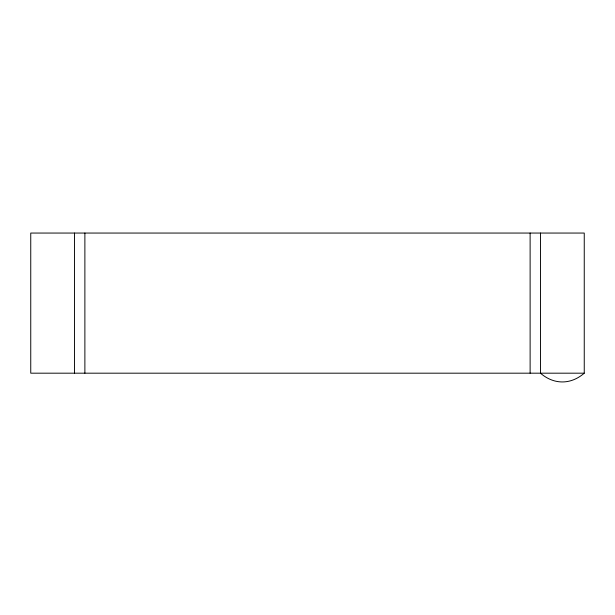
<?xml version="1.0" encoding="UTF-8"?>
<svg xmlns="http://www.w3.org/2000/svg" width="615" height="615" viewBox="0 0 615 615"><rect width="100%" height="100%" fill="white"/><g stroke="black" fill="none" stroke-linecap="round" stroke-linejoin="round"><path stroke-width="0.92" d="M584.25 373.182L30.75 373.182L30.75 233.054L584.25 233.054L584.25 373.182A59.117 41.805 90 0 1 540.462 373.182L540.462 233.054M530.122 233.054L530.122 373.182M84.878 233.054L84.878 373.182M74.538 233.054L74.538 373.182"/></g></svg>
